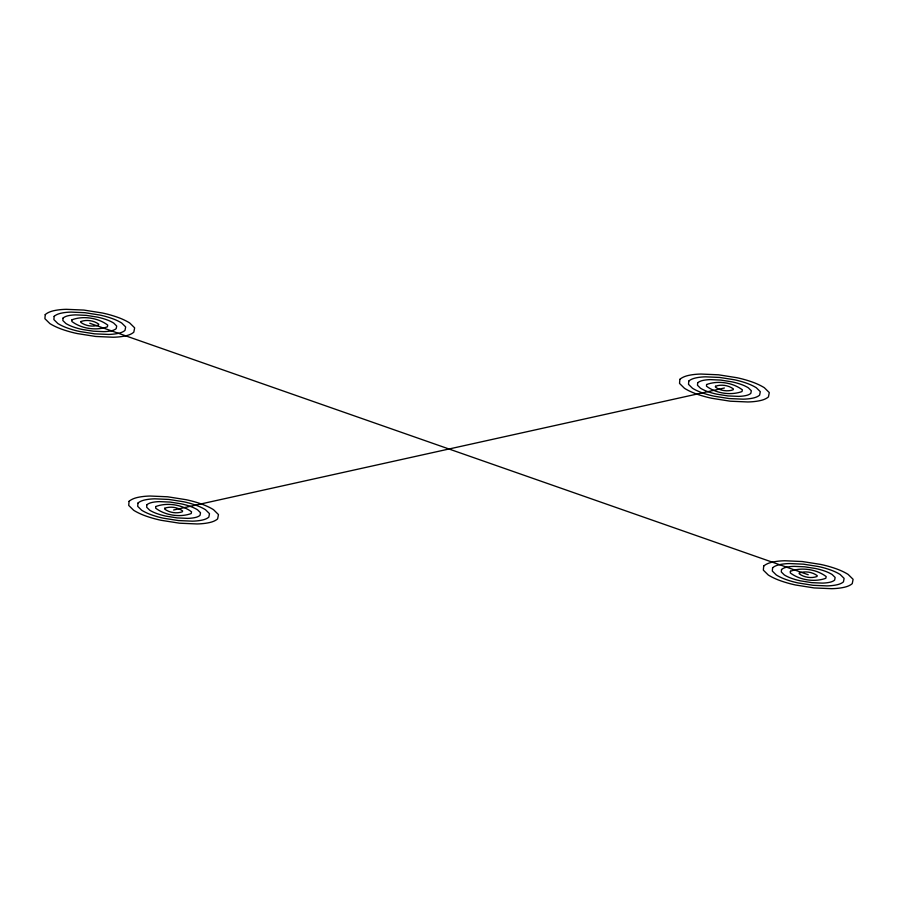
<?xml version="1.0" encoding="UTF-8"?>
<svg xmlns="http://www.w3.org/2000/svg" width="898" height="898" viewBox="0 0 898 898"><rect width="100%" height="100%" fill="white"/><g stroke="black" fill="none" stroke-linecap="round" stroke-linejoin="round"><path stroke-width="1.35" d="M173.595 509.997L724.405 388.003M89.778 323.269L808.222 574.731M45.237 314.603L44.9 318.689L49.884 323.606A34.483 15.12 14.6 0 0 62.231 329.375A54.003 23.674 14.6 0 0 77.194 333.551L95.704 336.469L113.238 337.233A54.003 23.674 14.6 0 0 125.698 335.841A34.483 15.12 14.6 0 0 133.813 332.17L134.655 327.849L129.671 322.943A34.483 15.12 14.6 0 0 117.312 317.174A54.003 23.674 14.6 0 0 102.35 312.987L83.851 310.068L66.317 309.316A54.003 23.674 14.6 0 0 53.858 310.697A36.616 16.052 14.6 0 0 45.237 314.603M54.149 316.343L53.88 319.609L57.865 323.538A27.591 12.089 14.6 0 0 67.743 328.152A43.205 18.937 14.6 0 0 79.709 331.497L94.515 333.832L108.546 334.438A43.205 18.937 14.6 0 0 118.514 333.326A27.591 12.089 14.6 0 0 125.002 330.385L125.675 326.928L121.69 323.011A27.591 12.089 14.6 0 0 111.812 318.397A43.205 18.937 14.6 0 0 99.835 315.041L85.029 312.706L71.009 312.1A43.205 18.937 14.6 0 0 61.042 313.211A29.297 12.841 14.6 0 0 54.149 316.343M63.051 318.072L62.849 320.53L65.835 323.471A20.688 9.07 14.6 0 0 73.254 326.928A32.407 14.211 14.6 0 0 82.223 329.443L93.336 331.194L103.854 331.643A32.407 14.211 14.6 0 0 111.33 330.812A20.688 9.07 14.6 0 0 116.201 328.612L116.695 326.019L113.709 323.078A20.688 9.07 14.6 0 0 106.301 319.609A32.407 14.211 14.6 0 0 97.321 317.106L86.219 315.355L75.701 314.895A32.407 14.211 14.6 0 0 68.226 315.726A21.967 9.631 14.6 0 0 63.051 318.072M71.963 319.8L71.829 321.439C81.359 328.702 96.108 330.947 107.39 326.827L107.726 325.098C98.14 317.825 83.267 315.524 71.963 319.8M80.865 321.54L80.798 322.36C85.568 325.985 92.943 327.108 98.578 325.054L98.746 324.189C93.953 320.552 86.522 319.396 80.865 321.54M129.065 501.331L128.717 505.417L133.701 510.322A34.483 15.12 14.6 0 0 146.06 516.092A54.003 23.674 14.6 0 0 161.023 520.279L179.521 523.197L197.055 523.949A54.003 23.674 14.6 0 0 209.515 522.569A34.483 15.12 14.6 0 0 217.63 518.887L218.472 514.576L213.488 509.66A34.483 15.12 14.6 0 0 201.141 503.89A54.003 23.674 14.6 0 0 186.178 499.715L167.668 496.796L150.134 496.033A54.003 23.674 14.6 0 0 137.675 497.425A36.616 16.052 14.6 0 0 129.065 501.331M137.966 503.06L137.697 506.337L141.682 510.255A27.591 12.089 14.6 0 0 151.56 514.868A43.205 18.937 14.6 0 0 163.537 518.225L178.343 520.559L192.363 521.166A43.205 18.937 14.6 0 0 202.331 520.054A27.591 12.089 14.6 0 0 208.83 517.113L209.492 513.656L205.507 509.727A27.591 12.089 14.6 0 0 195.629 505.114A43.205 18.937 14.6 0 0 183.663 501.769L168.858 499.434L154.826 498.828A43.205 18.937 14.6 0 0 144.859 499.939A29.297 12.841 14.6 0 0 137.966 503.06M146.879 504.799L146.677 507.247L149.663 510.187A20.688 9.07 14.6 0 0 157.071 513.656A32.407 14.211 14.6 0 0 166.051 516.159L177.153 517.91L187.671 518.37A32.407 14.211 14.6 0 0 195.147 517.54A20.688 9.07 14.6 0 0 200.018 515.329L200.523 512.736L197.538 509.795A20.688 9.07 14.6 0 0 190.118 506.337A32.407 14.211 14.6 0 0 181.138 503.823L170.036 502.072L159.518 501.623A32.407 14.211 14.6 0 0 152.043 502.453A21.967 9.631 14.6 0 0 146.879 504.799M155.781 506.528L155.646 508.167C165.176 515.418 179.926 517.675 191.207 513.555L191.543 511.826C181.957 504.541 167.095 502.251 155.781 506.528M164.693 508.257L164.626 509.076C169.385 512.713 176.76 513.836 182.406 511.77L182.575 510.906C177.782 507.269 170.351 506.124 164.693 508.257M679.865 379.338L679.528 383.424L684.512 388.34A34.483 15.12 14.6 0 0 696.859 394.11A54.003 23.674 14.6 0 0 711.822 398.285L730.332 401.204L747.866 401.967A54.003 23.674 14.6 0 0 760.325 400.575A34.483 15.12 14.6 0 0 768.441 396.905L769.283 392.583L764.299 387.678A34.483 15.12 14.6 0 0 751.94 381.908A54.003 23.674 14.6 0 0 736.977 377.721L718.479 374.803L700.945 374.051A54.003 23.674 14.6 0 0 688.485 375.431A36.616 16.052 14.6 0 0 679.865 379.338M688.777 381.078L688.508 384.344L692.493 388.273A27.591 12.089 14.6 0 0 702.371 392.886A43.205 18.937 14.6 0 0 714.337 396.231L729.142 398.566L743.174 399.172A43.205 18.937 14.6 0 0 753.141 398.061A27.591 12.089 14.6 0 0 759.629 395.12L760.303 391.663L756.318 387.745A27.591 12.089 14.6 0 0 746.44 383.132A43.205 18.937 14.6 0 0 734.463 379.775L719.657 377.441L705.637 376.834A43.205 18.937 14.6 0 0 695.669 377.946A29.297 12.841 14.6 0 0 688.777 381.078M697.679 382.806L697.477 385.264L700.462 388.205A20.688 9.07 14.6 0 0 707.882 391.663A32.407 14.211 14.6 0 0 716.862 394.177L727.964 395.928L738.482 396.377A32.407 14.211 14.6 0 0 745.957 395.547A20.688 9.07 14.6 0 0 750.829 393.346L751.323 390.753L748.337 387.813A20.688 9.07 14.6 0 0 740.929 384.344A32.407 14.211 14.6 0 0 731.949 381.841L720.847 380.09L710.329 379.63A32.407 14.211 14.6 0 0 702.853 380.46A21.967 9.631 14.6 0 0 697.679 382.806M706.591 384.535L706.457 386.174C715.987 393.436 730.736 395.681 742.017 391.562L742.354 389.833C732.768 382.559 717.906 380.258 706.591 384.535M715.493 386.275L715.425 387.094C720.196 390.72 727.571 391.842 733.206 389.788L733.374 388.924C728.581 385.287 721.15 384.131 715.493 386.275M763.693 566.066L763.345 570.151L768.329 575.057A34.483 15.12 14.6 0 0 780.688 580.826A54.003 23.674 14.6 0 0 795.65 585.013L814.149 587.932L831.683 588.684A54.003 23.674 14.6 0 0 844.142 587.303A34.483 15.12 14.6 0 0 852.258 583.621L853.1 579.311L848.116 574.394A34.483 15.12 14.6 0 0 835.769 568.625A54.003 23.674 14.6 0 0 820.806 564.449L802.296 561.531L784.762 560.767A54.003 23.674 14.6 0 0 772.302 562.159A36.616 16.052 14.6 0 0 763.693 566.066M772.594 567.794L772.325 571.072L776.31 574.989A27.591 12.089 14.6 0 0 786.188 579.603A43.205 18.937 14.6 0 0 798.165 582.959L812.971 585.294L826.991 585.9A43.205 18.937 14.6 0 0 836.958 584.789A27.591 12.089 14.6 0 0 843.458 581.848L844.12 578.391L840.135 574.462A27.591 12.089 14.6 0 0 830.257 569.848A43.205 18.937 14.6 0 0 818.291 566.503L803.486 564.169L789.454 563.562A43.205 18.937 14.6 0 0 779.486 564.674A29.297 12.841 14.6 0 0 772.594 567.794M781.507 569.534L781.305 571.981L784.291 574.922A20.688 9.07 14.6 0 0 791.699 578.391A32.407 14.211 14.6 0 0 800.679 580.894L811.781 582.645L822.299 583.105A32.407 14.211 14.6 0 0 829.774 582.274A20.688 9.07 14.6 0 0 834.646 580.063L835.151 577.47L832.165 574.529A20.688 9.07 14.6 0 0 824.746 571.072A32.407 14.211 14.6 0 0 815.777 568.557L804.664 566.806L794.146 566.357A32.407 14.211 14.6 0 0 786.67 567.188A21.967 9.631 14.6 0 0 781.507 569.534M790.408 571.263L790.274 572.902C799.804 580.153 814.565 582.409 825.834 578.29L826.171 576.561C816.585 569.276 801.723 566.986 790.408 571.263M799.321 572.991L799.254 573.811C804.013 577.448 811.388 578.57 817.034 576.505L817.202 575.64C812.409 572.004 804.978 570.859 799.321 572.991"/></g></svg>
